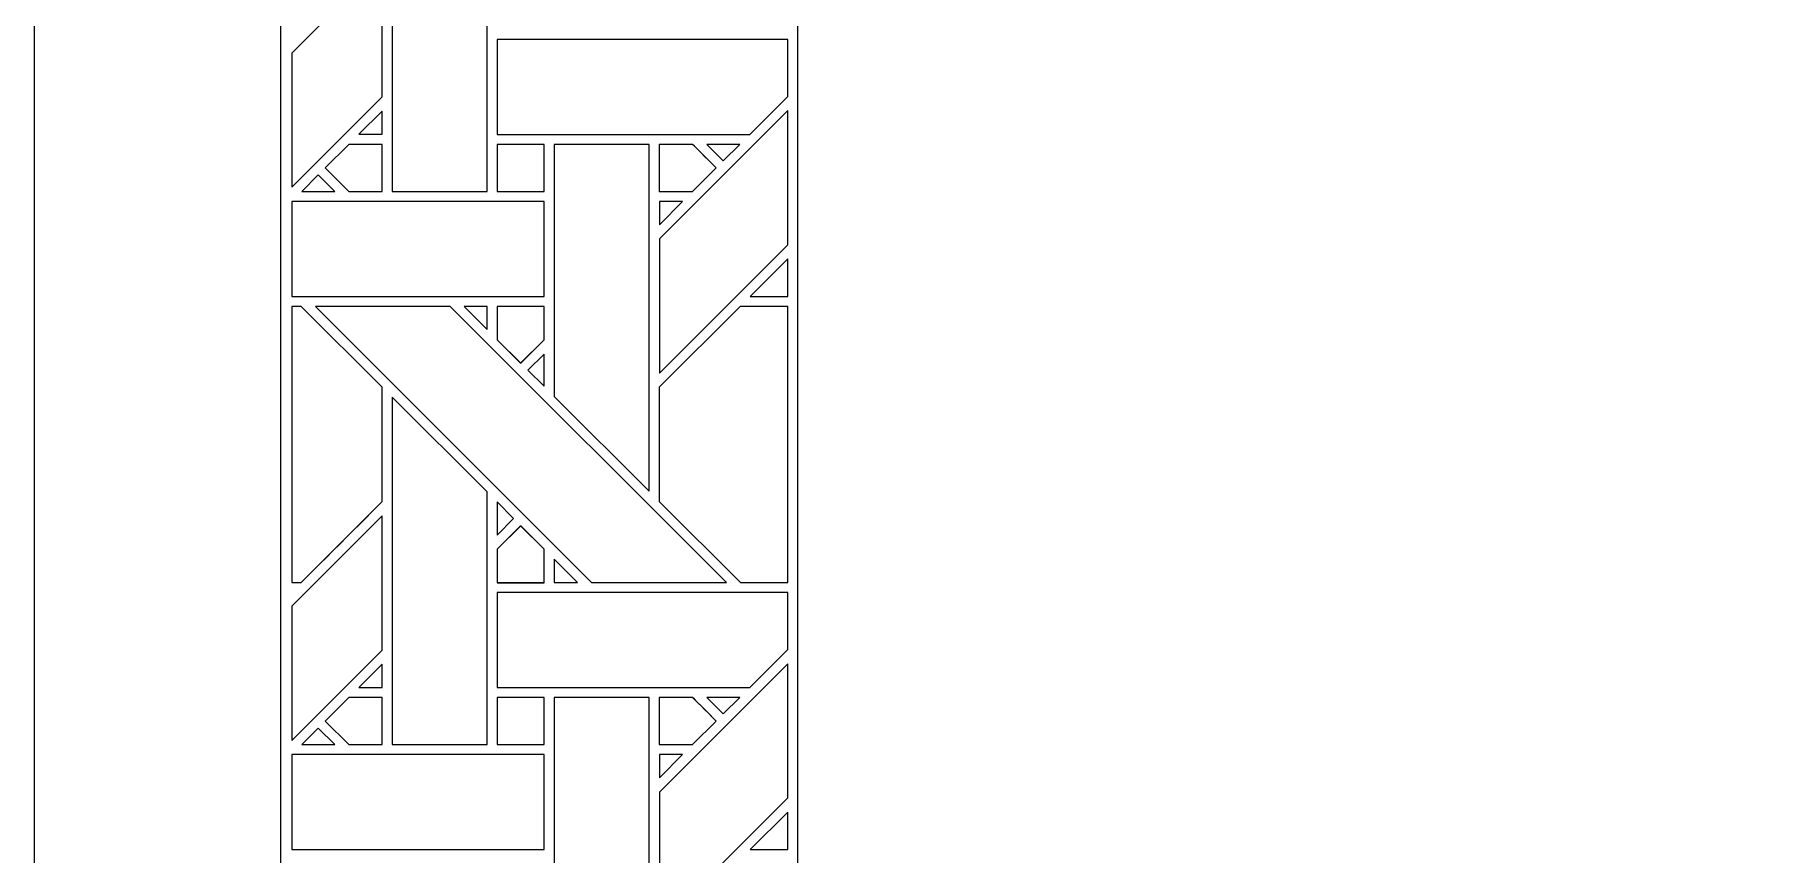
# Model space of a CAD drawing. Header units: inches. Extents: x 5.4 to 19.4, y 5.6 to 12.6.
# Drawn here: x 5.383 to 8.343, y 9.34 to 10.746 of the extents above; entities that cross this region are included whole.
import ezdxf

# ---------------------------------------------------------------- set-up
doc = ezdxf.new("R2010")
doc.units = ezdxf.units.IN
doc.header["$MEASUREMENT"] = 0
doc.layers.add('Design', color=7, linetype='Continuous', lineweight=0)

msp = doc.modelspace()

# ---------------------------------------------------------------- linework, layer by layer
at = {"layer": 'Design'}
for points, knots in [([(5.3829, 12.5948), (5.3829, 12.5948), (5.3829, 5.5948), (5.3829, 5.5948), (5.3829, 5.5948), (19.3829, 5.5948), (19.3829, 5.5948), (19.3829, 5.5948), (19.3829, 12.5948), (19.3829, 12.5948), (19.3829, 12.5948), (5.3829, 12.5948), (5.3829, 12.5948)], [0, 0, 0, 0, 1, 1, 1, 2, 2, 2, 3, 3, 3, 4, 4, 4, 4]), ([(5.8048, 12.1938), (5.8048, 12.1938), (5.8048, 5.9957), (5.8048, 5.9957), (5.8048, 5.9957), (18.9609, 5.9957), (18.9609, 5.9957), (18.9609, 5.9957), (18.9609, 12.1938), (18.9609, 12.1938), (18.9609, 12.1938), (5.8048, 12.1938), (5.8048, 12.1938)], [0, 0, 0, 0, 1, 1, 1, 2, 2, 2, 3, 3, 3, 4, 4, 4, 4]), ([(6.1585, 10.9106), (6.1585, 10.9106), (6.1585, 10.4769), (6.1585, 10.4769), (6.1585, 10.4769), (5.9957, 10.4769), (5.9957, 10.4769), (5.9957, 10.4769), (5.9957, 11.0727), (5.9957, 11.0727), (5.9957, 11.0727), (6.1585, 10.9106), (6.1585, 10.9106)], [0, 0, 0, 0, 1, 1, 1, 2, 2, 2, 3, 3, 3, 4, 4, 4, 4]), ([(6.6905, 7.1978), (6.6905, 7.1978), (6.6905, 10.9917), (6.6905, 10.9917), (6.6905, 10.9917), (18.0752, 10.9917), (18.0752, 10.9917), (18.0752, 10.9917), (18.0752, 7.1978), (18.0752, 7.1978), (18.0752, 7.1978), (6.6905, 7.1978), (6.6905, 7.1978)], [0, 0, 0, 0, 1, 1, 1, 2, 2, 2, 3, 3, 3, 4, 4, 4, 4]), ([(5.8236, 10.7141), (5.8236, 10.7141), (5.9786, 10.8692), (5.9786, 10.8692), (5.9786, 10.8692), (5.9786, 10.6391), (5.9786, 10.6391), (5.9786, 10.6391), (5.8236, 10.4842), (5.8236, 10.4842), (5.8236, 10.4842), (5.8236, 10.7141), (5.8236, 10.7141)], [0, 0, 0, 0, 1, 1, 1, 2, 2, 2, 3, 3, 3, 4, 4, 4, 4]), ([(6.1758, 10.5749), (6.1758, 10.5749), (6.1758, 10.7376), (6.1758, 10.7376), (6.1758, 10.7376), (6.6738, 10.7376), (6.6738, 10.7376), (6.6738, 10.7376), (6.6738, 10.6399), (6.6738, 10.6399), (6.6738, 10.6399), (6.6088, 10.5749), (6.6088, 10.5749), (6.6088, 10.5749), (6.1758, 10.5749), (6.1758, 10.5749)], [0, 0, 0, 0, 1, 1, 1, 2, 2, 2, 3, 3, 3, 4, 4, 4, 5, 5, 5, 5]), ([(5.9389, 10.575), (5.9389, 10.575), (5.9786, 10.6147), (5.9786, 10.6147), (5.9786, 10.6147), (5.9786, 10.575), (5.9786, 10.575), (5.9786, 10.575), (5.9389, 10.575), (5.9389, 10.575)], [0, 0, 0, 0, 1, 1, 1, 2, 2, 2, 3, 3, 3, 3]), ([(6.6738, 10.3856), (6.6738, 10.3856), (6.4537, 10.1655), (6.4537, 10.1655), (6.4537, 10.1655), (6.4537, 10.3956), (6.4537, 10.3956), (6.4537, 10.3956), (6.6738, 10.6157), (6.6738, 10.6157), (6.6738, 10.6157), (6.6738, 10.3856), (6.6738, 10.3856)], [0, 0, 0, 0, 1, 1, 1, 2, 2, 2, 3, 3, 3, 4, 4, 4, 4]), ([(5.9786, 10.4769), (5.9786, 10.4769), (5.9214, 10.4769), (5.9214, 10.4769), (5.9214, 10.4769), (5.881, 10.5173), (5.881, 10.5173), (5.881, 10.5173), (5.9215, 10.5577), (5.9215, 10.5577), (5.9215, 10.5577), (5.9786, 10.5577), (5.9786, 10.5577), (5.9786, 10.5577), (5.9786, 10.4769), (5.9786, 10.4769)], [0, 0, 0, 0, 1, 1, 1, 2, 2, 2, 3, 3, 3, 4, 4, 4, 5, 5, 5, 5]), ([(5.8811, 10.5173), (5.8811, 10.5173), (5.9215, 10.5577), (5.9215, 10.5577), (5.9215, 10.5577), (5.9786, 10.5577), (5.9786, 10.5577), (5.9786, 10.5577), (5.9786, 10.4769), (5.9786, 10.4769), (5.9786, 10.4769), (5.9214, 10.4769), (5.9214, 10.4769), (5.9214, 10.4769), (5.8811, 10.5173), (5.8811, 10.5173)], [0, 0, 0, 0, 1, 1, 1, 2, 2, 2, 3, 3, 3, 4, 4, 4, 5, 5, 5, 5]), ([(6.1758, 10.4769), (6.1758, 10.4769), (6.1758, 10.5577), (6.1758, 10.5577), (6.1758, 10.5577), (6.256, 10.5577), (6.256, 10.5577), (6.256, 10.5577), (6.256, 10.4769), (6.256, 10.4769), (6.256, 10.4769), (6.1758, 10.4769), (6.1758, 10.4769)], [0, 0, 0, 0, 1, 1, 1, 2, 2, 2, 3, 3, 3, 4, 4, 4, 4]), ([(6.1758, 10.5577), (6.1758, 10.5577), (6.256, 10.5577), (6.256, 10.5577), (6.256, 10.5577), (6.256, 10.4769), (6.256, 10.4769), (6.256, 10.4769), (6.1758, 10.4769), (6.1758, 10.4769), (6.1758, 10.4769), (6.1758, 10.5577), (6.1758, 10.5577)], [0, 0, 0, 0, 1, 1, 1, 2, 2, 2, 3, 3, 3, 4, 4, 4, 4]), ([(6.2736, 10.5577), (6.2736, 10.5577), (6.4365, 10.5577), (6.4365, 10.5577), (6.4365, 10.5577), (6.4365, 9.9626), (6.4365, 9.9626), (6.4365, 9.9626), (6.2736, 10.1255), (6.2736, 10.1255), (6.2736, 10.1255), (6.2736, 10.5577), (6.2736, 10.5577)], [0, 0, 0, 0, 1, 1, 1, 2, 2, 2, 3, 3, 3, 4, 4, 4, 4]), ([(6.5107, 10.5577), (6.5158, 10.5526), (6.5466, 10.5218), (6.551, 10.5173), (6.551, 10.5173), (6.5106, 10.4769), (6.5106, 10.4769), (6.5106, 10.4769), (6.4536, 10.4769), (6.4536, 10.4769), (6.4536, 10.4769), (6.4536, 10.5577), (6.4536, 10.5577), (6.4536, 10.5577), (6.5107, 10.5577), (6.5107, 10.5577)], [0, 0, 0, 0, 1, 1, 1, 2, 2, 2, 3, 3, 3, 4, 4, 4, 5, 5, 5, 5]), ([(6.551, 10.5173), (6.551, 10.5173), (6.5106, 10.4769), (6.5106, 10.4769), (6.5106, 10.4769), (6.4536, 10.4769), (6.4536, 10.4769), (6.4536, 10.4769), (6.4536, 10.5577), (6.4536, 10.5577), (6.4536, 10.5577), (6.5107, 10.5577), (6.5107, 10.5577), (6.5159, 10.5525), (6.5467, 10.5216), (6.551, 10.5173)], [0, 0, 0, 0, 1, 1, 1, 2, 2, 2, 3, 3, 3, 4, 4, 4, 5, 5, 5, 5]), ([(6.5633, 10.5295), (6.5633, 10.5295), (6.5351, 10.5577), (6.5351, 10.5577), (6.5351, 10.5577), (6.5916, 10.5577), (6.5916, 10.5577), (6.5916, 10.5577), (6.5633, 10.5295), (6.5633, 10.5295)], [0, 0, 0, 0, 1, 1, 1, 2, 2, 2, 3, 3, 3, 3]), ([(5.8973, 10.4769), (5.8973, 10.4769), (5.8408, 10.4769), (5.8408, 10.4769), (5.8408, 10.4769), (5.869, 10.5052), (5.869, 10.5052), (5.869, 10.5052), (5.8973, 10.4769), (5.8973, 10.4769)], [0, 0, 0, 0, 1, 1, 1, 2, 2, 2, 3, 3, 3, 3]), ([(5.8236, 10.4598), (5.8236, 10.4598), (6.2561, 10.4598), (6.2561, 10.4598), (6.2561, 10.4598), (6.2561, 10.2969), (6.2561, 10.2969), (6.2561, 10.2969), (5.8236, 10.2969), (5.8236, 10.2969), (5.8236, 10.2969), (5.8236, 10.4598), (5.8236, 10.4598)], [0, 0, 0, 0, 1, 1, 1, 2, 2, 2, 3, 3, 3, 4, 4, 4, 4]), ([(6.4537, 10.4199), (6.4537, 10.4199), (6.4537, 10.4598), (6.4537, 10.4598), (6.4537, 10.4598), (6.4935, 10.4598), (6.4935, 10.4598), (6.4935, 10.4598), (6.4537, 10.4199), (6.4537, 10.4199)], [0, 0, 0, 0, 1, 1, 1, 2, 2, 2, 3, 3, 3, 3]), ([(6.6738, 10.2969), (6.6738, 10.2969), (6.6095, 10.2969), (6.6095, 10.2969), (6.6095, 10.2969), (6.6738, 10.3612), (6.6738, 10.3612), (6.6738, 10.3612), (6.6738, 10.2969), (6.6738, 10.2969)], [0, 0, 0, 0, 1, 1, 1, 2, 2, 2, 3, 3, 3, 3]), ([(5.8236, 10.2798), (5.8236, 10.2798), (5.8398, 10.2798), (5.8398, 10.2798), (5.8398, 10.2798), (5.9785, 10.1411), (5.9785, 10.1411), (5.9785, 10.1411), (5.9785, 9.9449), (5.9785, 9.9449), (5.9607, 9.9269), (5.8488, 9.8152), (5.8398, 9.8062), (5.8398, 9.8062), (5.8236, 9.8062), (5.8236, 9.8062), (5.8236, 9.8062), (5.8236, 10.2798), (5.8236, 10.2798)], [0, 0, 0, 0, 1, 1, 1, 2, 2, 2, 3, 3, 3, 4, 4, 4, 5, 5, 5, 6, 6, 6, 6]), ([(5.8236, 10.2798), (5.8236, 10.2798), (5.8398, 10.2798), (5.8398, 10.2798), (5.8398, 10.2798), (5.9785, 10.1411), (5.9785, 10.1411), (5.9785, 10.1411), (5.9785, 9.9449), (5.9785, 9.9449), (5.9604, 9.9266), (5.8486, 9.815), (5.8398, 9.8062), (5.8398, 9.8062), (5.8236, 9.8062), (5.8236, 9.8062), (5.8236, 9.8062), (5.8236, 10.2798), (5.8236, 10.2798)], [0, 0, 0, 0, 1, 1, 1, 2, 2, 2, 3, 3, 3, 4, 4, 4, 5, 5, 5, 6, 6, 6, 6]), ([(5.8641, 10.2798), (5.8641, 10.2798), (6.095, 10.2798), (6.095, 10.2798), (6.095, 10.2798), (6.5687, 9.8062), (6.5687, 9.8062), (6.5687, 9.8062), (6.3376, 9.8062), (6.3376, 9.8062), (6.3376, 9.8062), (5.8641, 10.2798), (5.8641, 10.2798)], [0, 0, 0, 0, 1, 1, 1, 2, 2, 2, 3, 3, 3, 4, 4, 4, 4]), ([(6.1192, 10.2798), (6.1192, 10.2798), (6.1586, 10.2798), (6.1586, 10.2798), (6.1586, 10.2798), (6.1586, 10.24), (6.1586, 10.24), (6.1586, 10.24), (6.1192, 10.2798), (6.1192, 10.2798)], [0, 0, 0, 0, 1, 1, 1, 2, 2, 2, 3, 3, 3, 3]), ([(6.256, 10.2798), (6.256, 10.2798), (6.256, 10.2222), (6.256, 10.2222), (6.256, 10.2222), (6.216, 10.1823), (6.216, 10.1823), (6.216, 10.1823), (6.1757, 10.2226), (6.1757, 10.2226), (6.1757, 10.2226), (6.1757, 10.2798), (6.1757, 10.2798), (6.1757, 10.2798), (6.256, 10.2798), (6.256, 10.2798)], [0, 0, 0, 0, 1, 1, 1, 2, 2, 2, 3, 3, 3, 4, 4, 4, 5, 5, 5, 5]), ([(6.256, 10.2222), (6.256, 10.2222), (6.2161, 10.1823), (6.2161, 10.1823), (6.2161, 10.1823), (6.1757, 10.2226), (6.1757, 10.2226), (6.1757, 10.2226), (6.1757, 10.2798), (6.1757, 10.2798), (6.1757, 10.2798), (6.256, 10.2798), (6.256, 10.2798), (6.256, 10.2798), (6.256, 10.2222), (6.256, 10.2222)], [0, 0, 0, 0, 1, 1, 1, 2, 2, 2, 3, 3, 3, 4, 4, 4, 5, 5, 5, 5]), ([(6.5923, 10.2798), (6.5923, 10.2798), (6.6738, 10.2798), (6.6738, 10.2798), (6.6738, 10.2798), (6.6738, 9.8062), (6.6738, 9.8062), (6.6738, 9.8062), (6.5929, 9.8062), (6.5929, 9.8062), (6.5929, 9.8062), (6.4536, 9.9454), (6.4536, 9.9454), (6.4536, 9.9454), (6.4536, 10.1411), (6.4536, 10.1411), (6.4536, 10.1411), (6.5923, 10.2798), (6.5923, 10.2798)], [0, 0, 0, 0, 1, 1, 1, 2, 2, 2, 3, 3, 3, 4, 4, 4, 5, 5, 5, 6, 6, 6, 6]), ([(6.5923, 10.2798), (6.5923, 10.2798), (6.6738, 10.2798), (6.6738, 10.2798), (6.6738, 10.2798), (6.6738, 9.8062), (6.6738, 9.8062), (6.6738, 9.8062), (6.5929, 9.8062), (6.5929, 9.8062), (6.5929, 9.8062), (6.4536, 9.9454), (6.4536, 9.9454), (6.4536, 9.9454), (6.4536, 10.1411), (6.4536, 10.1411), (6.4536, 10.1411), (6.5923, 10.2798), (6.5923, 10.2798)], [0, 0, 0, 0, 1, 1, 1, 2, 2, 2, 3, 3, 3, 4, 4, 4, 5, 5, 5, 6, 6, 6, 6]), ([(6.2561, 10.198), (6.2561, 10.198), (6.2561, 10.1428), (6.2561, 10.1428), (6.2561, 10.1428), (6.2283, 10.1702), (6.2283, 10.1702), (6.2283, 10.1702), (6.2561, 10.198), (6.2561, 10.198)], [0, 0, 0, 0, 1, 1, 1, 2, 2, 2, 3, 3, 3, 3]), ([(6.1585, 9.9619), (6.1585, 9.9619), (6.1585, 9.5282), (6.1585, 9.5282), (6.1585, 9.5282), (5.9957, 9.5282), (5.9957, 9.5282), (5.9957, 9.5282), (5.9957, 10.124), (5.9957, 10.124), (5.9957, 10.124), (6.1585, 9.9619), (6.1585, 9.9619)], [0, 0, 0, 0, 1, 1, 1, 2, 2, 2, 3, 3, 3, 4, 4, 4, 4]), ([(5.8236, 9.7655), (5.8236, 9.7655), (5.9786, 9.9204), (5.9786, 9.9204), (5.9786, 9.9204), (5.9786, 9.6904), (5.9786, 9.6904), (5.9786, 9.6904), (5.8236, 9.5354), (5.8236, 9.5354), (5.8236, 9.5354), (5.8236, 9.7655), (5.8236, 9.7655)], [0, 0, 0, 0, 1, 1, 1, 2, 2, 2, 3, 3, 3, 4, 4, 4, 4]), ([(6.1758, 9.8876), (6.1758, 9.8876), (6.1758, 9.9444), (6.1758, 9.9444), (6.1758, 9.9444), (6.204, 9.9158), (6.204, 9.9158), (6.204, 9.9158), (6.1758, 9.8876), (6.1758, 9.8876)], [0, 0, 0, 0, 1, 1, 1, 2, 2, 2, 3, 3, 3, 3]), ([(6.1757, 9.8633), (6.1757, 9.8633), (6.216, 9.9036), (6.216, 9.9036), (6.216, 9.9036), (6.2563, 9.8633), (6.2563, 9.8633), (6.2563, 9.8633), (6.2563, 9.806), (6.2563, 9.806), (6.2563, 9.806), (6.1757, 9.806), (6.1757, 9.806), (6.1757, 9.806), (6.1757, 9.8633), (6.1757, 9.8633)], [0, 0, 0, 0, 1, 1, 1, 2, 2, 2, 3, 3, 3, 4, 4, 4, 5, 5, 5, 5]), ([(6.2162, 9.9036), (6.2162, 9.9036), (6.2565, 9.8632), (6.2565, 9.8632), (6.2565, 9.8632), (6.2565, 9.8059), (6.2565, 9.8059), (6.2565, 9.8059), (6.1758, 9.8059), (6.1758, 9.8059), (6.1758, 9.8059), (6.1758, 9.8632), (6.1758, 9.8632), (6.1758, 9.8632), (6.2162, 9.9036), (6.2162, 9.9036)], [0, 0, 0, 0, 1, 1, 1, 2, 2, 2, 3, 3, 3, 4, 4, 4, 5, 5, 5, 5]), ([(6.3134, 9.8062), (6.3134, 9.8062), (6.2737, 9.8062), (6.2737, 9.8062), (6.2737, 9.8062), (6.2737, 9.846), (6.2737, 9.846), (6.2737, 9.846), (6.3134, 9.8062), (6.3134, 9.8062)], [0, 0, 0, 0, 1, 1, 1, 2, 2, 2, 3, 3, 3, 3]), ([(6.1758, 9.6262), (6.1758, 9.6262), (6.1758, 9.7889), (6.1758, 9.7889), (6.1758, 9.7889), (6.6738, 9.7889), (6.6738, 9.7889), (6.6738, 9.7889), (6.6738, 9.6912), (6.6738, 9.6912), (6.6738, 9.6912), (6.6088, 9.6262), (6.6088, 9.6262), (6.6088, 9.6262), (6.1758, 9.6262), (6.1758, 9.6262)], [0, 0, 0, 0, 1, 1, 1, 2, 2, 2, 3, 3, 3, 4, 4, 4, 5, 5, 5, 5]), ([(5.9388, 9.6262), (5.9388, 9.6262), (5.9786, 9.666), (5.9786, 9.666), (5.9786, 9.666), (5.9786, 9.6262), (5.9786, 9.6262), (5.9786, 9.6262), (5.9388, 9.6262), (5.9388, 9.6262)], [0, 0, 0, 0, 1, 1, 1, 2, 2, 2, 3, 3, 3, 3]), ([(6.6738, 9.4369), (6.6738, 9.4369), (6.4537, 9.2167), (6.4537, 9.2167), (6.4537, 9.2167), (6.4537, 9.4468), (6.4537, 9.4468), (6.4537, 9.4468), (6.6738, 9.6669), (6.6738, 9.6669), (6.6738, 9.6669), (6.6738, 9.4369), (6.6738, 9.4369)], [0, 0, 0, 0, 1, 1, 1, 2, 2, 2, 3, 3, 3, 4, 4, 4, 4]), ([(5.9786, 9.5282), (5.9786, 9.5282), (5.9214, 9.5282), (5.9214, 9.5282), (5.9214, 9.5282), (5.881, 9.5686), (5.881, 9.5686), (5.881, 9.5686), (5.9215, 9.609), (5.9215, 9.609), (5.9215, 9.609), (5.9786, 9.609), (5.9786, 9.609), (5.9786, 9.609), (5.9786, 9.5282), (5.9786, 9.5282)], [0, 0, 0, 0, 1, 1, 1, 2, 2, 2, 3, 3, 3, 4, 4, 4, 5, 5, 5, 5]), ([(5.8811, 9.5685), (5.8811, 9.5685), (5.9215, 9.609), (5.9215, 9.609), (5.9215, 9.609), (5.9786, 9.609), (5.9786, 9.609), (5.9786, 9.609), (5.9786, 9.5282), (5.9786, 9.5282), (5.9786, 9.5282), (5.9214, 9.5282), (5.9214, 9.5282), (5.9214, 9.5282), (5.8811, 9.5685), (5.8811, 9.5685)], [0, 0, 0, 0, 1, 1, 1, 2, 2, 2, 3, 3, 3, 4, 4, 4, 5, 5, 5, 5]), ([(6.1758, 9.5282), (6.1758, 9.5282), (6.1758, 9.609), (6.1758, 9.609), (6.1758, 9.609), (6.256, 9.609), (6.256, 9.609), (6.256, 9.609), (6.256, 9.5282), (6.256, 9.5282), (6.256, 9.5282), (6.1758, 9.5282), (6.1758, 9.5282)], [0, 0, 0, 0, 1, 1, 1, 2, 2, 2, 3, 3, 3, 4, 4, 4, 4]), ([(6.1758, 9.609), (6.1758, 9.609), (6.256, 9.609), (6.256, 9.609), (6.256, 9.609), (6.256, 9.5282), (6.256, 9.5282), (6.256, 9.5282), (6.1758, 9.5282), (6.1758, 9.5282), (6.1758, 9.5282), (6.1758, 9.609), (6.1758, 9.609)], [0, 0, 0, 0, 1, 1, 1, 2, 2, 2, 3, 3, 3, 4, 4, 4, 4]), ([(6.2736, 9.609), (6.2736, 9.609), (6.4365, 9.609), (6.4365, 9.609), (6.4365, 9.609), (6.4365, 9.0138), (6.4365, 9.0138), (6.4365, 9.0138), (6.2736, 9.1768), (6.2736, 9.1768), (6.2736, 9.1768), (6.2736, 9.609), (6.2736, 9.609)], [0, 0, 0, 0, 1, 1, 1, 2, 2, 2, 3, 3, 3, 4, 4, 4, 4]), ([(6.5107, 9.609), (6.5158, 9.6038), (6.5466, 9.573), (6.551, 9.5686), (6.551, 9.5686), (6.5106, 9.5282), (6.5106, 9.5282), (6.5106, 9.5282), (6.4536, 9.5282), (6.4536, 9.5282), (6.4536, 9.5282), (6.4536, 9.609), (6.4536, 9.609), (6.4536, 9.609), (6.5107, 9.609), (6.5107, 9.609)], [0, 0, 0, 0, 1, 1, 1, 2, 2, 2, 3, 3, 3, 4, 4, 4, 5, 5, 5, 5]), ([(6.5354, 9.5843), (6.5354, 9.5843), (6.551, 9.5686), (6.551, 9.5686), (6.551, 9.5686), (6.5106, 9.5282), (6.5106, 9.5282), (6.5106, 9.5282), (6.4536, 9.5282), (6.4536, 9.5282), (6.4536, 9.5282), (6.4536, 9.609), (6.4536, 9.609), (6.4536, 9.609), (6.5107, 9.609), (6.5107, 9.609), (6.5107, 9.609), (6.5354, 9.5843), (6.5354, 9.5843)], [0, 0, 0, 0, 1, 1, 1, 2, 2, 2, 3, 3, 3, 4, 4, 4, 5, 5, 5, 6, 6, 6, 6]), ([(6.5633, 9.5808), (6.5633, 9.5808), (6.5351, 9.609), (6.5351, 9.609), (6.5351, 9.609), (6.5916, 9.609), (6.5916, 9.609), (6.5916, 9.609), (6.5633, 9.5808), (6.5633, 9.5808)], [0, 0, 0, 0, 1, 1, 1, 2, 2, 2, 3, 3, 3, 3]), ([(5.8973, 9.5282), (5.8973, 9.5282), (5.8408, 9.5282), (5.8408, 9.5282), (5.8408, 9.5282), (5.869, 9.5564), (5.869, 9.5564), (5.869, 9.5564), (5.8973, 9.5282), (5.8973, 9.5282)], [0, 0, 0, 0, 1, 1, 1, 2, 2, 2, 3, 3, 3, 3]), ([(5.8236, 9.511), (5.8236, 9.511), (6.2561, 9.511), (6.2561, 9.511), (6.2561, 9.511), (6.2561, 9.3482), (6.2561, 9.3482), (6.2561, 9.3482), (5.8236, 9.3482), (5.8236, 9.3482), (5.8236, 9.3482), (5.8236, 9.511), (5.8236, 9.511)], [0, 0, 0, 0, 1, 1, 1, 2, 2, 2, 3, 3, 3, 4, 4, 4, 4]), ([(6.4537, 9.4712), (6.4537, 9.4712), (6.4537, 9.511), (6.4537, 9.511), (6.4537, 9.511), (6.4935, 9.511), (6.4935, 9.511), (6.4935, 9.511), (6.4537, 9.4712), (6.4537, 9.4712)], [0, 0, 0, 0, 1, 1, 1, 2, 2, 2, 3, 3, 3, 3]), ([(6.6738, 9.3482), (6.6738, 9.3482), (6.6095, 9.3482), (6.6095, 9.3482), (6.6095, 9.3482), (6.6738, 9.4125), (6.6738, 9.4125), (6.6738, 9.4125), (6.6738, 9.3482), (6.6738, 9.3482)], [0, 0, 0, 0, 1, 1, 1, 2, 2, 2, 3, 3, 3, 3])]:
    msp.add_open_spline(points, degree=3, knots=knots, dxfattribs=at)

doc.saveas('drawing.dxf')
